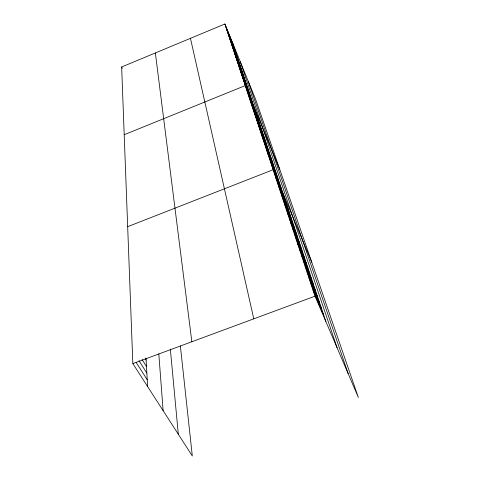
<?xml version="1.0" encoding="UTF-8"?>
<svg xmlns="http://www.w3.org/2000/svg" width="480" height="480" viewBox="0 0 480 480"><rect width="100%" height="100%" fill="white"/><g stroke="black" fill="none" stroke-linecap="round" stroke-linejoin="round"><path stroke-width="0.72" d="M180.366 346.002L192.312 456L132.834 363.594L121.65 66.984L224.886 24L255.732 99.63L358.35 397.452L315.018 296.172L224.886 24M124.206 134.712L245.28 85.578L279.726 169.272M127.674 226.668L273.144 169.728L311.766 262.254M132.834 363.594L315.018 296.172M136.146 362.418L147.234 379.758M139.002 360.726L146.85 373.08M142.08 359.556L146.478 366.522M145.32 358.818L146.112 360.078M121.65 66.984L122.322 68.322M312.942 289.908L323.682 315.042M305.04 266.04L315.558 290.784M306.96 271.836L317.532 296.682M308.916 277.74L319.542 302.682M310.908 283.764L321.594 308.802M297.72 243.936L308.022 268.278M299.502 249.312L309.858 273.75M301.314 254.784L311.724 279.324M303.162 260.358L313.626 285.006M289.296 218.496L299.334 242.328M290.922 223.404L301.014 247.338M292.578 228.402L302.718 252.438M294.258 233.484L304.458 257.622M295.974 238.662L306.222 262.902M281.586 195.204L291.36 218.526M283.074 199.704L292.902 223.128M284.592 204.282L294.468 227.808M286.134 208.938L296.064 232.566M287.7 213.678L297.684 237.408M274.494 173.802L284.022 196.614M275.868 177.942L285.444 200.856M277.26 182.154L286.89 205.164M278.676 186.432L288.354 209.55M280.116 190.782L289.848 214.002M263.088 139.344L272.184 161.262M264.276 142.938L273.42 164.958M265.482 146.592L274.68 168.708M266.712 150.294L275.952 172.512M267.96 154.062L277.248 176.376M269.226 157.884L278.562 180.3M270.51 161.772L279.894 184.284M271.818 165.714L281.25 188.328M254.172 112.422L262.914 133.578M255.228 115.62L264.018 136.866M256.302 118.86L265.134 140.202M257.394 122.148L266.268 143.592M258.498 125.49L267.42 147.024M259.62 128.874L268.584 150.504M260.754 132.312L269.766 154.038M261.912 135.804L270.966 157.626M244.368 82.824L252.702 103.074M246.216 88.404L254.628 108.828M247.164 91.26L255.612 111.78M248.124 94.164L256.614 114.768M249.096 97.098L257.628 117.798M250.08 100.08L258.66 120.864M251.082 103.098L259.698 123.978M252.096 106.164L260.76 127.134M253.128 109.272L261.828 130.332M233.502 50.01L241.35 69.174M234.276 52.35L242.16 71.592M235.062 54.714L242.976 74.04M235.854 57.114L243.81 76.518M236.658 59.538L244.65 79.026M237.474 61.998L245.496 81.57M238.296 64.488L246.36 84.138M239.13 67.008L247.23 86.742M239.976 69.558L248.112 89.382M240.834 72.144L249.006 92.046M241.698 74.76L249.912 94.752M242.574 77.412L250.83 97.488M243.468 80.1L251.76 100.266M225.564 26.034L233.034 44.346M226.242 28.086L233.748 46.476M226.932 30.168L234.468 48.63M227.628 32.268L235.2 50.808M228.33 34.398L235.938 53.01M229.044 36.546L236.682 55.242M229.764 38.724L237.438 57.498M230.496 40.926L238.2 59.778M231.234 43.158L238.974 62.082M231.978 45.414L239.754 64.422M232.734 47.7L240.546 66.78M248.244 81.258L348.162 373.638M240.288 61.758L337.116 347.82M232.326 42.24L325.812 321.408M190.458 38.334L253.782 318.84M155.364 52.95L191.85 341.76M170.346 349.098L178.302 434.232M158.808 353.88L163.128 410.658M145.992 357.972L147.624 386.574"/></g></svg>
